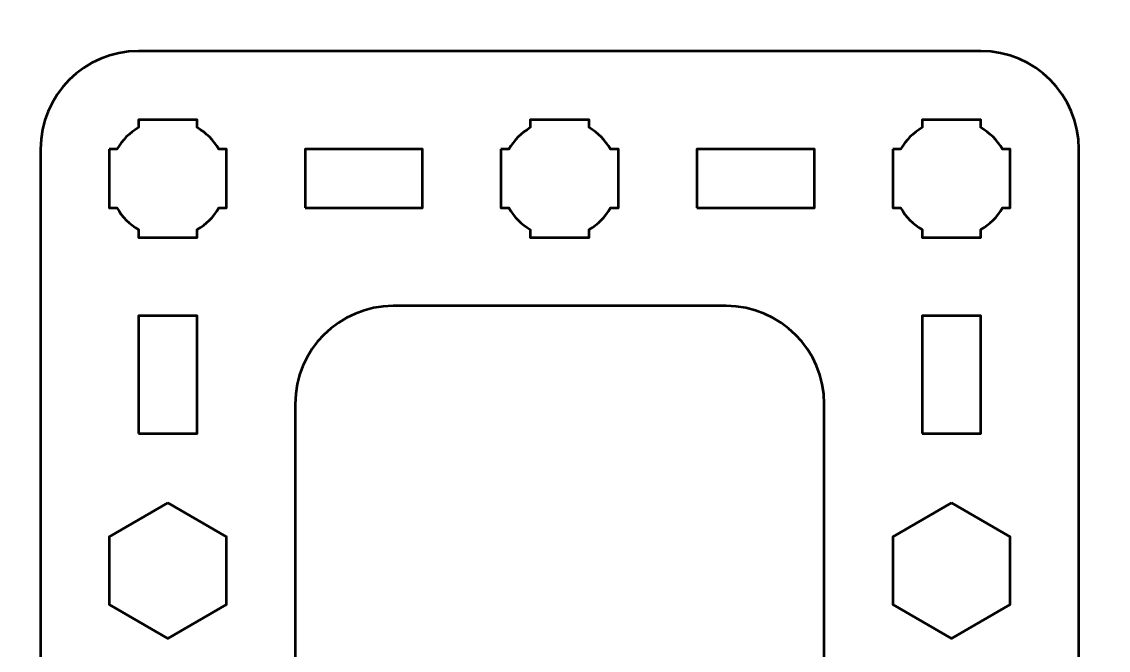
# Model space of a CAD drawing. Header units: centimetres. Extents: x -21 to 0, y -29.7 to 0.
# Drawn here: x -16.95 to -11.4, y -20.46 to -17.25 of the extents above; entities that cross this region are included whole.
import ezdxf

# ---------------------------------------------------------------- set-up
doc = ezdxf.new("R2010")
doc.units = ezdxf.units.CM
doc.header["$MEASUREMENT"] = 0
doc.layers.add('Layer 1', color=7, linetype='Continuous')

msp = doc.modelspace()

# ---------------------------------------------------------------- linework, layer by layer
at = {"layer": 'Layer 1', "lineweight": 53}
for points in [[(-16.35, -19.35), (-16.05, -19.35), (-16.05, -18.75), (-16.35, -18.75), (-16.35, -19.35)], [(-12.35, -19.35), (-12.05, -19.35), (-12.05, -18.75), (-12.35, -18.75), (-12.35, -19.35)]]:
    msp.add_lwpolyline(points, close=True, dxfattribs=at)
at = {"layer": 'Layer 1', "color": 1, "lineweight": 53}
msp.add_open_spline([(-21.00003, -29.19995), (-21.00003, -29.19995), (-21.00003, -2.89992), (-21.00003, -2.89992), (-21.00003, -2.89992), (-21.00003, -2.81709), (-20.93286, -2.74992), (-20.85003, -2.74992), (-20.85003, -2.74992), (-20.7672, -2.74992), (-20.70003, -2.68275), (-20.70003, -2.59992), (-20.70003, -2.59992), (-20.70003, -2.51709), (-20.7672, -2.44992), (-20.85003, -2.44992), (-20.85003, -2.44992), (-20.93286, -2.44992), (-21.00003, -2.38275), (-21.00003, -2.29992), (-21.00003, -2.29992), (-21.00003, -2.21709), (-20.93286, -2.14992), (-20.85003, -2.14992), (-20.85003, -2.14992), (-20.7672, -2.14992), (-20.70003, -2.08275), (-20.70003, -1.99992), (-20.70003, -1.99992), (-20.70003, -1.91709), (-20.7672, -1.84992), (-20.85003, -1.84992), (-20.85003, -1.84992), (-20.93286, -1.84992), (-21.00003, -1.78275), (-21.00003, -1.69992), (-21.00003, -1.69992), (-21.00003, -1.61709), (-20.93286, -1.54992), (-20.85003, -1.54992), (-20.85003, -1.54992), (-20.7672, -1.54992), (-20.70003, -1.48275), (-20.70003, -1.39992), (-20.70003, -1.39992), (-20.70003, -1.31709), (-20.7672, -1.24992), (-20.85003, -1.24992), (-20.85003, -1.24992), (-20.93286, -1.24992), (-21.00003, -1.18275), (-21.00003, -1.09992), (-21.00003, -1.09992), (-21.00003, -1.09992), (-21.00003, -0.49992), (-21.00003, -0.49992), (-21.00003, -0.49992), (-21.00003, -0.22295), (-20.77694, 0.00004), (-20.49994, 0.00004), (-20.49994, 0.00004), (-20.49994, 0.00004), (-0.50008, 0.00004), (-0.50008, 0.00004), (-0.50008, 0.00004), (-0.22294, 0.00004), (0.00002, -0.22295), (0.00002, -0.49992), (0.00002, -0.49992), (0.00002, -0.49992), (0.00002, -29.19995), (0.00002, -29.19995), (0.00002, -29.19995), (0.00002, -29.47695), (-0.22294, -29.70004), (-0.50008, -29.70004), (-0.50008, -29.70004), (-0.50008, -29.70004), (-20.49994, -29.70004), (-20.49994, -29.70004), (-20.49994, -29.70004), (-20.77694, -29.70004), (-21.00003, -29.47695), (-21.00003, -29.19995)], degree=3, knots=[0, 0, 0, 0, 0.047619, 0.047619, 0.047619, 0.047619, 0.0952381, 0.0952381, 0.0952381, 0.0952381, 0.1428571, 0.1428571, 0.1428571, 0.1428571, 0.1904762, 0.1904762, 0.1904762, 0.1904762, 0.2380952, 0.2380952, 0.2380952, 0.2380952, 0.2857143, 0.2857143, 0.2857143, 0.2857143, 0.3333333, 0.3333333, 0.3333333, 0.3333333, 0.3809524, 0.3809524, 0.3809524, 0.3809524, 0.4285714, 0.4285714, 0.4285714, 0.4285714, 0.4761905, 0.4761905, 0.4761905, 0.4761905, 0.5238095, 0.5238095, 0.5238095, 0.5238095, 0.5714286, 0.5714286, 0.5714286, 0.5714286, 0.6190476, 0.6190476, 0.6190476, 0.6190476, 0.6666667, 0.6666667, 0.6666667, 0.6666667, 0.7142857, 0.7142857, 0.7142857, 0.7142857, 0.7619048, 0.7619048, 0.7619048, 0.7619048, 0.8095238, 0.8095238, 0.8095238, 0.8095238, 0.8571429, 0.8571429, 0.8571429, 0.8571429, 0.9047619, 0.9047619, 0.9047619, 0.9047619, 0.952381, 0.952381, 0.952381, 0.952381, 1, 1, 1, 1], dxfattribs=at)
at = {"layer": 'Layer 1', "color": 3, "lineweight": 53}
msp.add_open_spline([(-16.85, -22.2), (-16.85, -22.2), (-16.85, -17.9), (-16.85, -17.9), (-16.85, -17.9), (-16.85, -17.62391), (-16.62609, -17.4), (-16.35, -17.4), (-16.35, -17.4), (-16.35, -17.4), (-12.05, -17.4), (-12.05, -17.4), (-12.05, -17.4), (-11.77391, -17.4), (-11.55, -17.62391), (-11.55, -17.9), (-11.55, -17.9), (-11.55, -17.9), (-11.55, -22.2), (-11.55, -22.2), (-11.55, -22.2), (-11.55, -22.47609), (-11.77391, -22.7), (-12.05, -22.7), (-12.05, -22.7), (-12.05, -22.7), (-16.35, -22.7), (-16.35, -22.7), (-16.35, -22.7), (-16.62609, -22.7), (-16.85, -22.47609), (-16.85, -22.2)], degree=3, knots=[0, 0, 0, 0, 0.125, 0.125, 0.125, 0.125, 0.25, 0.25, 0.25, 0.25, 0.375, 0.375, 0.375, 0.375, 0.5, 0.5, 0.5, 0.5, 0.625, 0.625, 0.625, 0.625, 0.75, 0.75, 0.75, 0.75, 0.875, 0.875, 0.875, 0.875, 1, 1, 1, 1], dxfattribs=at)
at = {"layer": 'Layer 1', "lineweight": 53}
for points, knots in [([(-16.5, -17.9), (-16.5, -17.9), (-16.45985, -17.9), (-16.45985, -17.9), (-16.45985, -17.9), (-16.4335, -17.85447), (-16.39553, -17.8165), (-16.35, -17.79015), (-16.35, -17.79015), (-16.35, -17.79015), (-16.35, -17.75), (-16.35, -17.75), (-16.35, -17.75), (-16.35, -17.75), (-16.2, -17.75), (-16.2, -17.75), (-16.2, -17.75), (-16.2, -17.75), (-16.05, -17.75), (-16.05, -17.75), (-16.05, -17.75), (-16.05, -17.75), (-16.05, -17.79015), (-16.05, -17.79015), (-16.05, -17.79015), (-16.00447, -17.8165), (-15.9665, -17.85447), (-15.94015, -17.9), (-15.94015, -17.9), (-15.94015, -17.9), (-15.9, -17.9), (-15.9, -17.9), (-15.9, -17.9), (-15.9, -17.9), (-15.9, -18.05), (-15.9, -18.05), (-15.9, -18.05), (-15.9, -18.05), (-15.9, -18.2), (-15.9, -18.2), (-15.9, -18.2), (-15.9, -18.2), (-15.94015, -18.2), (-15.94015, -18.2), (-15.94015, -18.2), (-15.9665, -18.24553), (-16.00447, -18.2835), (-16.05, -18.30985), (-16.05, -18.30985), (-16.05, -18.30985), (-16.05, -18.35), (-16.05, -18.35), (-16.05, -18.35), (-16.05, -18.35), (-16.2, -18.35), (-16.2, -18.35), (-16.2, -18.35), (-16.2, -18.35), (-16.35, -18.35), (-16.35, -18.35), (-16.35, -18.35), (-16.35, -18.35), (-16.35, -18.30985), (-16.35, -18.30985), (-16.35, -18.30985), (-16.39553, -18.2835), (-16.4335, -18.24553), (-16.45985, -18.2), (-16.45985, -18.2), (-16.45985, -18.2), (-16.5, -18.2), (-16.5, -18.2), (-16.5, -18.2), (-16.5, -18.2), (-16.5, -18.05), (-16.5, -18.05), (-16.5, -18.05), (-16.5, -18.05), (-16.5, -17.9), (-16.5, -17.9)], [0, 0, 0, 0, 0.05, 0.05, 0.05, 0.05, 0.1, 0.1, 0.1, 0.1, 0.15, 0.15, 0.15, 0.15, 0.2, 0.2, 0.2, 0.2, 0.25, 0.25, 0.25, 0.25, 0.3, 0.3, 0.3, 0.3, 0.35, 0.35, 0.35, 0.35, 0.4, 0.4, 0.4, 0.4, 0.45, 0.45, 0.45, 0.45, 0.5, 0.5, 0.5, 0.5, 0.55, 0.55, 0.55, 0.55, 0.6, 0.6, 0.6, 0.6, 0.65, 0.65, 0.65, 0.65, 0.7, 0.7, 0.7, 0.7, 0.75, 0.75, 0.75, 0.75, 0.8, 0.8, 0.8, 0.8, 0.85, 0.85, 0.85, 0.85, 0.9, 0.9, 0.9, 0.9, 0.95, 0.95, 0.95, 0.95, 1, 1, 1, 1]), ([(-14.5, -17.9), (-14.5, -17.9), (-14.45985, -17.9), (-14.45985, -17.9), (-14.45985, -17.9), (-14.4335, -17.85447), (-14.39553, -17.8165), (-14.35, -17.79015), (-14.35, -17.79015), (-14.35, -17.79015), (-14.35, -17.75), (-14.35, -17.75), (-14.35, -17.75), (-14.35, -17.75), (-14.2, -17.75), (-14.2, -17.75), (-14.2, -17.75), (-14.2, -17.75), (-14.05, -17.75), (-14.05, -17.75), (-14.05, -17.75), (-14.05, -17.75), (-14.05, -17.79015), (-14.05, -17.79015), (-14.05, -17.79015), (-14.00447, -17.8165), (-13.9665, -17.85447), (-13.94015, -17.9), (-13.94015, -17.9), (-13.94015, -17.9), (-13.9, -17.9), (-13.9, -17.9), (-13.9, -17.9), (-13.9, -17.9), (-13.9, -18.05), (-13.9, -18.05), (-13.9, -18.05), (-13.9, -18.05), (-13.9, -18.2), (-13.9, -18.2), (-13.9, -18.2), (-13.9, -18.2), (-13.94015, -18.2), (-13.94015, -18.2), (-13.94015, -18.2), (-13.9665, -18.24553), (-14.00447, -18.2835), (-14.05, -18.30985), (-14.05, -18.30985), (-14.05, -18.30985), (-14.05, -18.35), (-14.05, -18.35), (-14.05, -18.35), (-14.05, -18.35), (-14.2, -18.35), (-14.2, -18.35), (-14.2, -18.35), (-14.2, -18.35), (-14.35, -18.35), (-14.35, -18.35), (-14.35, -18.35), (-14.35, -18.35), (-14.35, -18.30985), (-14.35, -18.30985), (-14.35, -18.30985), (-14.39553, -18.2835), (-14.4335, -18.24553), (-14.45985, -18.2), (-14.45985, -18.2), (-14.45985, -18.2), (-14.5, -18.2), (-14.5, -18.2), (-14.5, -18.2), (-14.5, -18.2), (-14.5, -18.05), (-14.5, -18.05), (-14.5, -18.05), (-14.5, -18.05), (-14.5, -17.9), (-14.5, -17.9)], [0, 0, 0, 0, 0.05, 0.05, 0.05, 0.05, 0.1, 0.1, 0.1, 0.1, 0.15, 0.15, 0.15, 0.15, 0.2, 0.2, 0.2, 0.2, 0.25, 0.25, 0.25, 0.25, 0.3, 0.3, 0.3, 0.3, 0.35, 0.35, 0.35, 0.35, 0.4, 0.4, 0.4, 0.4, 0.45, 0.45, 0.45, 0.45, 0.5, 0.5, 0.5, 0.5, 0.55, 0.55, 0.55, 0.55, 0.6, 0.6, 0.6, 0.6, 0.65, 0.65, 0.65, 0.65, 0.7, 0.7, 0.7, 0.7, 0.75, 0.75, 0.75, 0.75, 0.8, 0.8, 0.8, 0.8, 0.85, 0.85, 0.85, 0.85, 0.9, 0.9, 0.9, 0.9, 0.95, 0.95, 0.95, 0.95, 1, 1, 1, 1]), ([(-12.5, -17.9), (-12.5, -17.9), (-12.45985, -17.9), (-12.45985, -17.9), (-12.45985, -17.9), (-12.4335, -17.85447), (-12.39553, -17.8165), (-12.35, -17.79015), (-12.35, -17.79015), (-12.35, -17.79015), (-12.35, -17.75), (-12.35, -17.75), (-12.35, -17.75), (-12.35, -17.75), (-12.2, -17.75), (-12.2, -17.75), (-12.2, -17.75), (-12.2, -17.75), (-12.05, -17.75), (-12.05, -17.75), (-12.05, -17.75), (-12.05, -17.75), (-12.05, -17.79015), (-12.05, -17.79015), (-12.05, -17.79015), (-12.00447, -17.8165), (-11.9665, -17.85447), (-11.94015, -17.9), (-11.94015, -17.9), (-11.94015, -17.9), (-11.9, -17.9), (-11.9, -17.9), (-11.9, -17.9), (-11.9, -17.9), (-11.9, -18.05), (-11.9, -18.05), (-11.9, -18.05), (-11.9, -18.05), (-11.9, -18.2), (-11.9, -18.2), (-11.9, -18.2), (-11.9, -18.2), (-11.94015, -18.2), (-11.94015, -18.2), (-11.94015, -18.2), (-11.9665, -18.24553), (-12.00447, -18.2835), (-12.05, -18.30985), (-12.05, -18.30985), (-12.05, -18.30985), (-12.05, -18.35), (-12.05, -18.35), (-12.05, -18.35), (-12.05, -18.35), (-12.2, -18.35), (-12.2, -18.35), (-12.2, -18.35), (-12.2, -18.35), (-12.35, -18.35), (-12.35, -18.35), (-12.35, -18.35), (-12.35, -18.35), (-12.35, -18.30985), (-12.35, -18.30985), (-12.35, -18.30985), (-12.39553, -18.2835), (-12.4335, -18.24553), (-12.45985, -18.2), (-12.45985, -18.2), (-12.45985, -18.2), (-12.5, -18.2), (-12.5, -18.2), (-12.5, -18.2), (-12.5, -18.2), (-12.5, -18.05), (-12.5, -18.05), (-12.5, -18.05), (-12.5, -18.05), (-12.5, -17.9), (-12.5, -17.9)], [0, 0, 0, 0, 0.05, 0.05, 0.05, 0.05, 0.1, 0.1, 0.1, 0.1, 0.15, 0.15, 0.15, 0.15, 0.2, 0.2, 0.2, 0.2, 0.25, 0.25, 0.25, 0.25, 0.3, 0.3, 0.3, 0.3, 0.35, 0.35, 0.35, 0.35, 0.4, 0.4, 0.4, 0.4, 0.45, 0.45, 0.45, 0.45, 0.5, 0.5, 0.5, 0.5, 0.55, 0.55, 0.55, 0.55, 0.6, 0.6, 0.6, 0.6, 0.65, 0.65, 0.65, 0.65, 0.7, 0.7, 0.7, 0.7, 0.75, 0.75, 0.75, 0.75, 0.8, 0.8, 0.8, 0.8, 0.85, 0.85, 0.85, 0.85, 0.9, 0.9, 0.9, 0.9, 0.95, 0.95, 0.95, 0.95, 1, 1, 1, 1]), ([(-15.5, -18.2), (-15.5, -18.2), (-15.5, -17.9), (-15.5, -17.9), (-15.5, -17.9), (-15.5, -17.9), (-14.9, -17.9), (-14.9, -17.9), (-14.9, -17.9), (-14.9, -17.9), (-14.9, -18.2), (-14.9, -18.2), (-14.9, -18.2), (-14.9, -18.2), (-15.5, -18.2), (-15.5, -18.2)], [0, 0, 0, 0, 0.25, 0.25, 0.25, 0.25, 0.5, 0.5, 0.5, 0.5, 0.75, 0.75, 0.75, 0.75, 1, 1, 1, 1]), ([(-13.5, -18.2), (-13.5, -18.2), (-13.5, -17.9), (-13.5, -17.9), (-13.5, -17.9), (-13.5, -17.9), (-12.9, -17.9), (-12.9, -17.9), (-12.9, -17.9), (-12.9, -17.9), (-12.9, -18.2), (-12.9, -18.2), (-12.9, -18.2), (-12.9, -18.2), (-13.5, -18.2), (-13.5, -18.2)], [0, 0, 0, 0, 0.25, 0.25, 0.25, 0.25, 0.5, 0.5, 0.5, 0.5, 0.75, 0.75, 0.75, 0.75, 1, 1, 1, 1]), ([(-15.55, -20.9), (-15.55, -20.9), (-15.55, -19.2), (-15.55, -19.2), (-15.55, -19.2), (-15.55, -18.92391), (-15.32609, -18.7), (-15.05, -18.7), (-15.05, -18.7), (-15.05, -18.7), (-13.35, -18.7), (-13.35, -18.7), (-13.35, -18.7), (-13.07391, -18.7), (-12.85, -18.92391), (-12.85, -19.2), (-12.85, -19.2), (-12.85, -19.2), (-12.85, -20.9), (-12.85, -20.9), (-12.85, -20.9), (-12.85, -21.17609), (-13.07391, -21.4), (-13.35, -21.4), (-13.35, -21.4), (-13.35, -21.4), (-15.05, -21.4), (-15.05, -21.4), (-15.05, -21.4), (-15.32609, -21.4), (-15.55, -21.17609), (-15.55, -20.9)], [0, 0, 0, 0, 0.125, 0.125, 0.125, 0.125, 0.25, 0.25, 0.25, 0.25, 0.375, 0.375, 0.375, 0.375, 0.5, 0.5, 0.5, 0.5, 0.625, 0.625, 0.625, 0.625, 0.75, 0.75, 0.75, 0.75, 0.875, 0.875, 0.875, 0.875, 1, 1, 1, 1]), ([(-16.2, -19.70359), (-16.2, -19.70359), (-16.05, -19.79019), (-16.05, -19.79019), (-16.05, -19.79019), (-16.05, -19.79019), (-15.9, -19.87679), (-15.9, -19.87679), (-15.9, -19.87679), (-15.9, -19.87679), (-15.9, -20.05), (-15.9, -20.05), (-15.9, -20.05), (-15.9, -20.05), (-15.9, -20.22321), (-15.9, -20.22321), (-15.9, -20.22321), (-15.9, -20.22321), (-16.05, -20.30981), (-16.05, -20.30981), (-16.05, -20.30981), (-16.05, -20.30981), (-16.2, -20.39641), (-16.2, -20.39641), (-16.2, -20.39641), (-16.2, -20.39641), (-16.35, -20.30981), (-16.35, -20.30981), (-16.35, -20.30981), (-16.35, -20.30981), (-16.5, -20.22321), (-16.5, -20.22321), (-16.5, -20.22321), (-16.5, -20.22321), (-16.5, -20.05), (-16.5, -20.05), (-16.5, -20.05), (-16.5, -20.05), (-16.5, -19.87679), (-16.5, -19.87679), (-16.5, -19.87679), (-16.5, -19.87679), (-16.35, -19.79019), (-16.35, -19.79019), (-16.35, -19.79019), (-16.35, -19.79019), (-16.2, -19.70359), (-16.2, -19.70359)], [0, 0, 0, 0, 0.0833333, 0.0833333, 0.0833333, 0.0833333, 0.1666667, 0.1666667, 0.1666667, 0.1666667, 0.25, 0.25, 0.25, 0.25, 0.3333333, 0.3333333, 0.3333333, 0.3333333, 0.4166667, 0.4166667, 0.4166667, 0.4166667, 0.5, 0.5, 0.5, 0.5, 0.5833333, 0.5833333, 0.5833333, 0.5833333, 0.6666667, 0.6666667, 0.6666667, 0.6666667, 0.75, 0.75, 0.75, 0.75, 0.8333333, 0.8333333, 0.8333333, 0.8333333, 0.9166667, 0.9166667, 0.9166667, 0.9166667, 1, 1, 1, 1]), ([(-12.2, -19.70359), (-12.2, -19.70359), (-12.05, -19.79019), (-12.05, -19.79019), (-12.05, -19.79019), (-12.05, -19.79019), (-11.9, -19.87679), (-11.9, -19.87679), (-11.9, -19.87679), (-11.9, -19.87679), (-11.9, -20.05), (-11.9, -20.05), (-11.9, -20.05), (-11.9, -20.05), (-11.9, -20.22321), (-11.9, -20.22321), (-11.9, -20.22321), (-11.9, -20.22321), (-12.05, -20.30981), (-12.05, -20.30981), (-12.05, -20.30981), (-12.05, -20.30981), (-12.2, -20.39641), (-12.2, -20.39641), (-12.2, -20.39641), (-12.2, -20.39641), (-12.35, -20.30981), (-12.35, -20.30981), (-12.35, -20.30981), (-12.35, -20.30981), (-12.5, -20.22321), (-12.5, -20.22321), (-12.5, -20.22321), (-12.5, -20.22321), (-12.5, -20.05), (-12.5, -20.05), (-12.5, -20.05), (-12.5, -20.05), (-12.5, -19.87679), (-12.5, -19.87679), (-12.5, -19.87679), (-12.5, -19.87679), (-12.35, -19.79019), (-12.35, -19.79019), (-12.35, -19.79019), (-12.35, -19.79019), (-12.2, -19.70359), (-12.2, -19.70359)], [0, 0, 0, 0, 0.0833333, 0.0833333, 0.0833333, 0.0833333, 0.1666667, 0.1666667, 0.1666667, 0.1666667, 0.25, 0.25, 0.25, 0.25, 0.3333333, 0.3333333, 0.3333333, 0.3333333, 0.4166667, 0.4166667, 0.4166667, 0.4166667, 0.5, 0.5, 0.5, 0.5, 0.5833333, 0.5833333, 0.5833333, 0.5833333, 0.6666667, 0.6666667, 0.6666667, 0.6666667, 0.75, 0.75, 0.75, 0.75, 0.8333333, 0.8333333, 0.8333333, 0.8333333, 0.9166667, 0.9166667, 0.9166667, 0.9166667, 1, 1, 1, 1])]:
    msp.add_open_spline(points, degree=3, knots=knots, dxfattribs=at)

doc.saveas('drawing.dxf')
